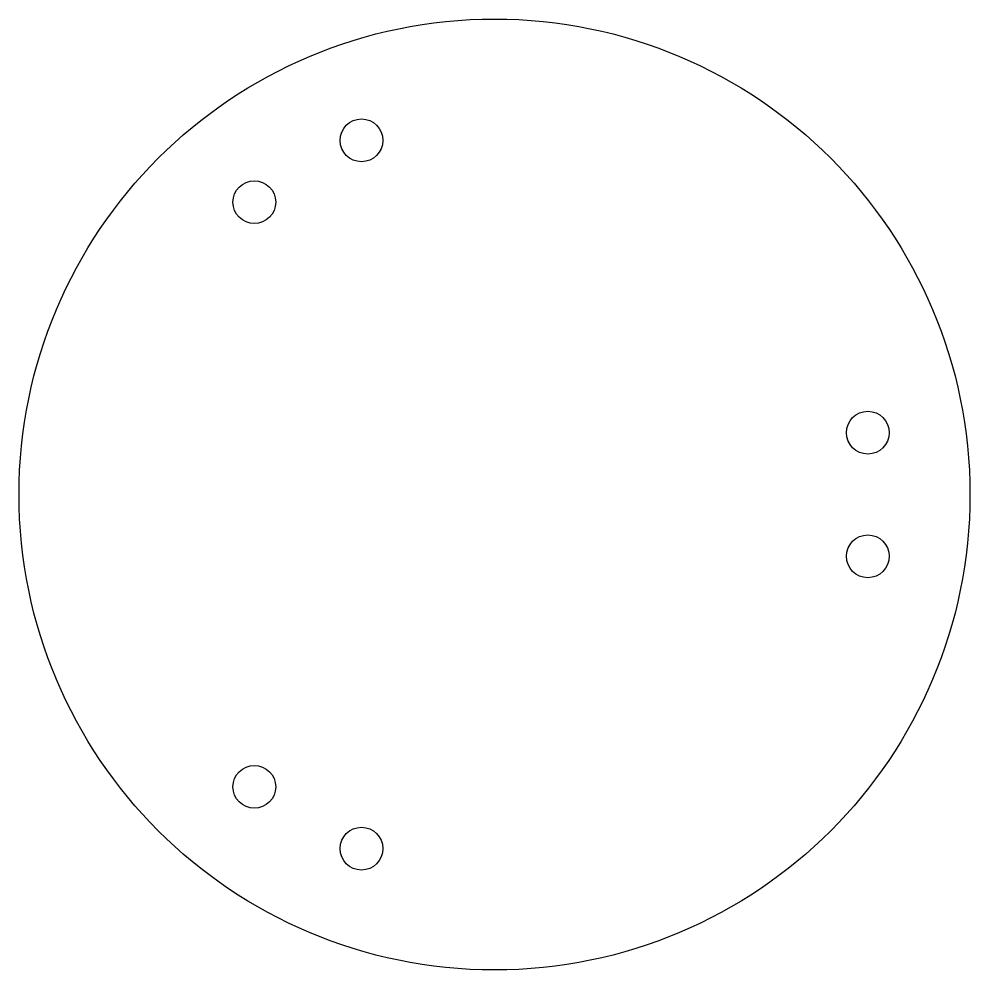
# Model space of a CAD drawing. Extents: x -100 to 100, y -100 to 100.
import ezdxf

# ---------------------------------------------------------------- set-up
doc = ezdxf.new("R2010")
doc.units = 0
doc.layers.get('0').update_dxf_attribs({"linetype": 'continuous'})

# ---------------------------------------------------------------- blocks, each defined once
blk = doc.blocks.new('CUT009')
at = {"color": 0}
for centre, radius in [((0, 0), 100), ((-27.99, 74.48), 4.5), ((-50.51, 61.48), 4.5), ((78.5, 13), 4.5), ((78.5, -13), 4.5), ((-50.51, -61.48), 4.5), ((-27.99, -74.48), 4.5)]:
    blk.add_circle(centre, radius, dxfattribs=at)

msp = doc.modelspace()

# ---------------------------------------------------------------- block references
at = {"color": 0}
msp.add_blockref('CUT009', (0, 0), dxfattribs=at)

doc.saveas('drawing.dxf')
